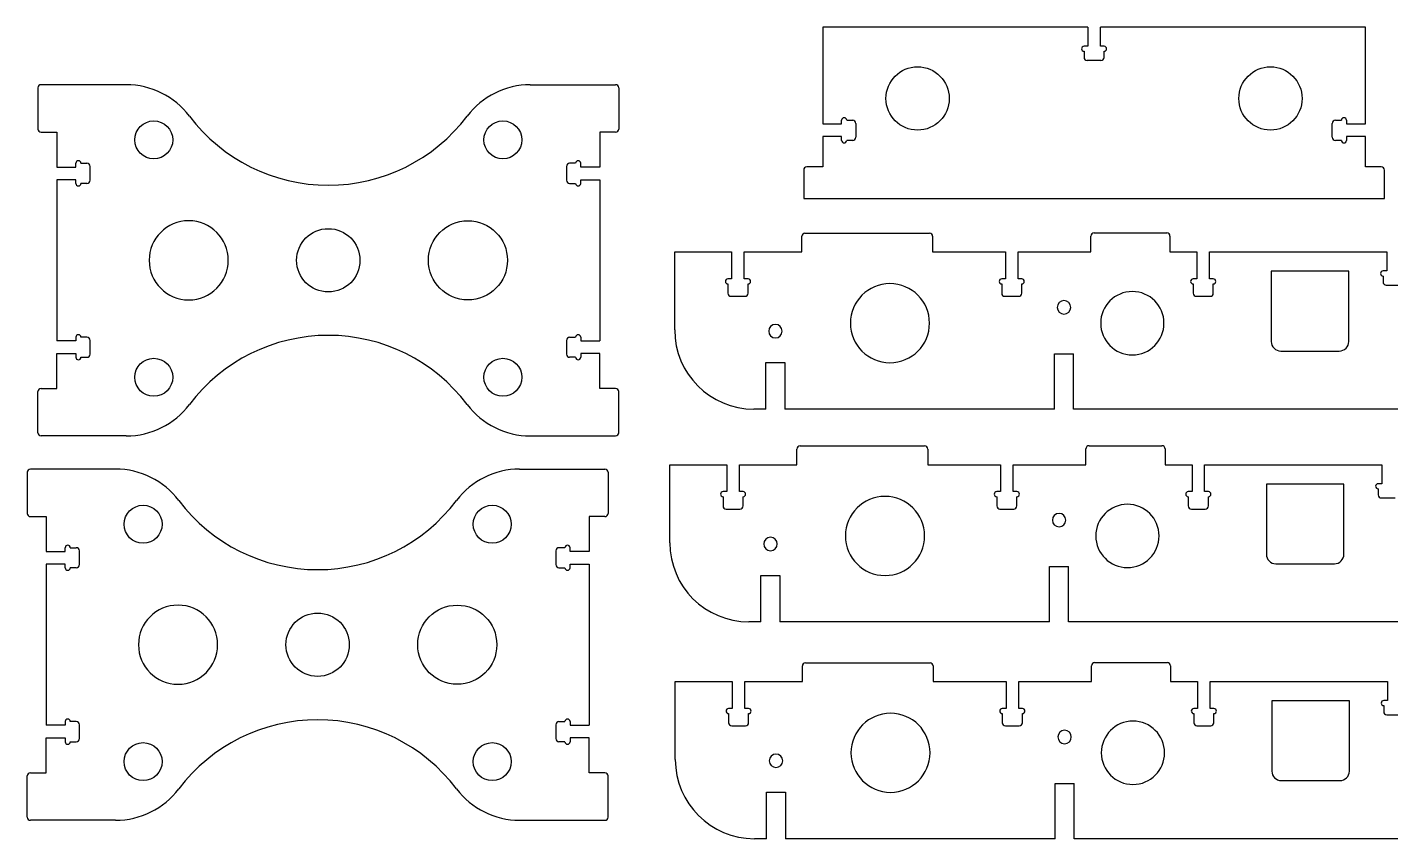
# Model space of a CAD drawing. Header units: millimetres. Extents: x -2184 to -699, y -517 to 933.
# Drawn here: x -2169 to -1307, y 420 to 933 of the extents above; entities that cross this region are included whole.
import ezdxf

# ---------------------------------------------------------------- set-up
doc = ezdxf.new("R2010")
doc.units = ezdxf.units.MM
doc.layers.get('0').update_dxf_attribs({"color": 253, "lineweight": 70, "true_color": 0x8faf8f})

msp = doc.modelspace()

# ---------------------------------------------------------------- linework, layer by layer
at = {"color": 48, "lineweight": -3, "true_color": 0x483a05}
for p, q in [((-1498.76, 932.56), (-1666.26, 932.56)), ((-1666.26, 932.56), (-1666.26, 871.46)), ((-1498.76, 932.56), (-1498.76, 920.56)), ((-1323.26, 932.56), (-1490.76, 932.56)), ((-1490.76, 920.56), (-1490.76, 932.56)), ((-1323.26, 871.46), (-1323.26, 932.56)), ((-1498.76, 920.56), (-1501.11, 920.56)), ((-1501.11, 917.36), (-1501.11, 913.56)), ((-1488.41, 920.56), (-1490.76, 920.56)), ((-1488.41, 913.56), (-1488.41, 917.36)), ((-1490.41, 911.56), (-1499.11, 911.56)), ((-2106.32, 896.25), (-2160.18, 896.25)), ((-1851.04, 896.25), (-1797.18, 896.25)), ((-2162.18, 894.25), (-2162.18, 868.25)), ((-1795.18, 894.25), (-1795.18, 868.25)), ((-1666.26, 871.46), (-1654.26, 871.46)), ((-1654.26, 871.46), (-1654.26, 873.81)), ((-1651.06, 873.81), (-1647.26, 873.81)), ((-1645.26, 871.81), (-1645.26, 863.11)), ((-1344.26, 863.11), (-1344.26, 871.81)), ((-1342.26, 873.81), (-1338.46, 873.81)), ((-1335.26, 873.81), (-1335.26, 871.46)), ((-1335.26, 871.46), (-1323.26, 871.46)), ((-2160.18, 866.25), (-2150.18, 866.25)), ((-2150.18, 866.25), (-2150.18, 844.25)), ((-1807.18, 866.25), (-1807.18, 844.25)), ((-1797.18, 866.25), (-1807.18, 866.25)), ((-1654.26, 863.46), (-1666.26, 863.46)), ((-1666.26, 863.46), (-1666.26, 844.36)), ((-1654.26, 861.11), (-1654.26, 863.46)), ((-1323.26, 863.46), (-1335.26, 863.46)), ((-1335.26, 863.46), (-1335.26, 861.11)), ((-1323.26, 844.36), (-1323.26, 863.46)), ((-1647.26, 861.11), (-1651.06, 861.11)), ((-1338.46, 861.11), (-1342.26, 861.11)), ((-2138.18, 844.25), (-2138.18, 846.6)), ((-2134.98, 846.6), (-2131.18, 846.6)), ((-2129.18, 835.9), (-2129.18, 844.6)), ((-1828.18, 844.6), (-1828.18, 835.9)), ((-1822.38, 846.6), (-1826.18, 846.6)), ((-1819.18, 844.25), (-1819.18, 846.6)), ((-2150.18, 844.25), (-2138.18, 844.25)), ((-2138.18, 836.25), (-2150.18, 836.25)), ((-2150.18, 836.25), (-2150.18, 734.35)), ((-2138.18, 833.9), (-2138.18, 836.25)), ((-1807.18, 844.25), (-1819.18, 844.25)), ((-1819.18, 836.25), (-1807.18, 836.25)), ((-1819.18, 833.9), (-1819.18, 836.25)), ((-1807.18, 836.25), (-1807.18, 734.35)), ((-1678.26, 842.36), (-1678.26, 824.36)), ((-1666.26, 844.36), (-1676.26, 844.36)), ((-1313.26, 844.36), (-1323.26, 844.36)), ((-1311.26, 824.36), (-1311.26, 842.36)), ((-2131.18, 833.9), (-2134.98, 833.9)), ((-1826.18, 833.9), (-1822.38, 833.9)), ((-1678.26, 824.36), (-1311.26, 824.36)), ((-1677.46, 802.46), (-1598.78, 802.46)), ((-1494.78, 802.58), (-1448.78, 802.58)), ((-1679.46, 790.58), (-1679.46, 800.46)), ((-1596.78, 800.46), (-1596.78, 790.58)), ((-1496.78, 790.58), (-1496.78, 800.58)), ((-1446.78, 800.58), (-1446.78, 790.58)), ((-1759.78, 790.58), (-1723.78, 790.58)), ((-1759.78, 741.28), (-1759.78, 790.58)), ((-1723.78, 790.58), (-1723.78, 773.58)), ((-1715.78, 790.58), (-1679.46, 790.58)), ((-1715.78, 773.58), (-1715.78, 790.58)), ((-1596.78, 790.58), (-1550.78, 790.58)), ((-1550.78, 790.58), (-1550.78, 773.58)), ((-1542.78, 790.58), (-1496.78, 790.58)), ((-1542.78, 773.58), (-1542.78, 790.58)), ((-1446.78, 790.58), (-1429.76, 790.58)), ((-1429.76, 790.58), (-1429.76, 773.58)), ((-1421.76, 790.58), (-1309.76, 790.58)), ((-1421.76, 773.58), (-1421.76, 790.58)), ((-1309.76, 790.58), (-1309.76, 778.58)), ((-1382.78, 778.36), (-1382.78, 734)), ((-1333.78, 778.36), (-1382.78, 778.36)), ((-1333.78, 734), (-1333.78, 778.36)), ((-1309.76, 778.58), (-1312.11, 778.58)), ((-1723.78, 773.58), (-1726.13, 773.58)), ((-1726.13, 770.38), (-1726.13, 764.58)), ((-1713.43, 773.58), (-1715.78, 773.58)), ((-1713.43, 764.58), (-1713.43, 770.38)), ((-1550.78, 773.58), (-1553.13, 773.58)), ((-1553.13, 770.38), (-1553.13, 764.58)), ((-1540.43, 773.58), (-1542.78, 773.58)), ((-1540.43, 764.58), (-1540.43, 770.38)), ((-1429.76, 773.58), (-1432.11, 773.58)), ((-1432.11, 770.38), (-1432.11, 764.58)), ((-1419.41, 773.58), (-1421.76, 773.58)), ((-1419.41, 764.58), (-1419.41, 770.38)), ((-1312.11, 775.38), (-1312.11, 771.58)), ((-1310.11, 769.58), (-1301.41, 769.58)), ((-1724.13, 762.58), (-1715.43, 762.58)), ((-1551.13, 762.58), (-1542.43, 762.58)), ((-1430.11, 762.58), (-1421.41, 762.58)), ((-2138.18, 734.35), (-2150.18, 734.35)), ((-2138.18, 736.7), (-2138.18, 734.35)), ((-2131.18, 736.7), (-2134.98, 736.7)), ((-2129.18, 726), (-2129.18, 734.7)), ((-1828.18, 734.7), (-1828.18, 726)), ((-1826.18, 736.7), (-1822.38, 736.7)), ((-1819.18, 736.7), (-1819.18, 734.35)), ((-1819.18, 734.35), (-1807.18, 734.35)), ((-2150.18, 726.35), (-2138.18, 726.35)), ((-2150.18, 704.35), (-2150.18, 726.35)), ((-2138.18, 726.35), (-2138.18, 724)), ((-2134.98, 724), (-2131.18, 724)), ((-1822.38, 724), (-1826.18, 724)), ((-1807.18, 726.35), (-1819.18, 726.35)), ((-1819.18, 726.35), (-1819.18, 724)), ((-1807.18, 704.35), (-1807.18, 726.35)), ((-1519.76, 691.28), (-1519.76, 726.28)), ((-1519.76, 726.28), (-1507.76, 726.28)), ((-1507.76, 691.28), (-1507.76, 726.28)), ((-1376.78, 728), (-1339.78, 728)), ((-1702.14, 691.28), (-1702.14, 720.64)), ((-1702.14, 720.64), (-1690.14, 720.64)), ((-1690.14, 720.64), (-1690.14, 691.28)), ((-2162.18, 676.35), (-2162.18, 702.35)), ((-2160.18, 704.35), (-2150.18, 704.35)), ((-1797.18, 704.35), (-1807.18, 704.35)), ((-1795.18, 676.35), (-1795.18, 702.35)), ((-1702.14, 691.28), (-1709.78, 691.28)), ((-1519.76, 691.28), (-1690.14, 691.28)), ((-1254.14, 691.28), (-1507.76, 691.28)), ((-2106.32, 674.35), (-2160.18, 674.35)), ((-1851.04, 674.35), (-1797.18, 674.35)), ((-1682.56, 656.14), (-1682.56, 666.02)), ((-1680.56, 668.02), (-1601.88, 668.02)), ((-1599.88, 666.02), (-1599.88, 656.14)), ((-1499.88, 656.14), (-1499.88, 666.14)), ((-1497.88, 668.14), (-1451.88, 668.14)), ((-1449.88, 666.14), (-1449.88, 656.14)), ((-1762.88, 656.14), (-1726.88, 656.14)), ((-1762.88, 606.84), (-1762.88, 656.14)), ((-1726.88, 656.14), (-1726.88, 639.14)), ((-1718.88, 656.14), (-1682.56, 656.14)), ((-1718.88, 639.14), (-1718.88, 656.14)), ((-1599.88, 656.14), (-1553.88, 656.14)), ((-1553.88, 656.14), (-1553.88, 639.14)), ((-1545.88, 656.14), (-1499.88, 656.14)), ((-1545.88, 639.14), (-1545.88, 656.14)), ((-1449.88, 656.14), (-1432.86, 656.14)), ((-1432.86, 656.14), (-1432.86, 639.14)), ((-1424.86, 656.14), (-1312.86, 656.14)), ((-1424.86, 639.14), (-1424.86, 656.14)), ((-1312.86, 656.14), (-1312.86, 644.14)), ((-2168.92, 651.37), (-2168.92, 625.37)), ((-2113.06, 653.37), (-2166.92, 653.37)), ((-1857.78, 653.37), (-1803.92, 653.37)), ((-1801.92, 651.37), (-1801.92, 625.37)), ((-1726.88, 639.14), (-1729.23, 639.14)), ((-1716.53, 639.14), (-1718.88, 639.14)), ((-1553.88, 639.14), (-1556.23, 639.14)), ((-1543.53, 639.14), (-1545.88, 639.14)), ((-1432.86, 639.14), (-1435.21, 639.14)), ((-1422.51, 639.14), (-1424.86, 639.14)), ((-1385.88, 643.92), (-1385.88, 599.56)), ((-1336.88, 643.92), (-1385.88, 643.92)), ((-1336.88, 599.56), (-1336.88, 643.92)), ((-1312.86, 644.14), (-1315.21, 644.14)), ((-1315.21, 640.94), (-1315.21, 637.14)), ((-1729.23, 635.94), (-1729.23, 630.14)), ((-1716.53, 630.14), (-1716.53, 635.94)), ((-1556.23, 635.94), (-1556.23, 630.14)), ((-1543.53, 630.14), (-1543.53, 635.94)), ((-1435.21, 635.94), (-1435.21, 630.14)), ((-1422.51, 630.14), (-1422.51, 635.94)), ((-1313.21, 635.14), (-1304.51, 635.14)), ((-2166.92, 623.37), (-2156.92, 623.37)), ((-2156.92, 623.37), (-2156.92, 601.37)), ((-1813.92, 623.37), (-1813.92, 601.37)), ((-1803.92, 623.37), (-1813.92, 623.37)), ((-1727.23, 628.14), (-1718.53, 628.14)), ((-1554.23, 628.14), (-1545.53, 628.14)), ((-1433.21, 628.14), (-1424.51, 628.14)), ((-2144.92, 601.37), (-2144.92, 603.72)), ((-2141.72, 603.72), (-2137.92, 603.72)), ((-1829.12, 603.72), (-1832.92, 603.72)), ((-1825.92, 601.37), (-1825.92, 603.72)), ((-2156.92, 601.37), (-2144.92, 601.37)), ((-2135.92, 593.02), (-2135.92, 601.72)), ((-1834.92, 601.72), (-1834.92, 593.02)), ((-1813.92, 601.37), (-1825.92, 601.37)), ((-2144.92, 593.37), (-2156.92, 593.37)), ((-2156.92, 593.37), (-2156.92, 491.47)), ((-2144.92, 591.02), (-2144.92, 593.37)), ((-2137.92, 591.02), (-2141.72, 591.02)), ((-1832.92, 591.02), (-1829.12, 591.02)), ((-1825.92, 593.37), (-1813.92, 593.37)), ((-1825.92, 591.02), (-1825.92, 593.37)), ((-1813.92, 593.37), (-1813.92, 491.47)), ((-1705.24, 556.84), (-1705.24, 586.2)), ((-1705.24, 586.2), (-1693.24, 586.2)), ((-1693.24, 586.2), (-1693.24, 556.84)), ((-1522.86, 556.84), (-1522.86, 591.84)), ((-1522.86, 591.84), (-1510.86, 591.84)), ((-1510.86, 556.84), (-1510.86, 591.84)), ((-1379.88, 593.56), (-1342.88, 593.56)), ((-1705.24, 556.84), (-1712.88, 556.84)), ((-1522.86, 556.84), (-1693.24, 556.84)), ((-1257.24, 556.84), (-1510.86, 556.84)), ((-1679.08, 519.12), (-1679.08, 529)), ((-1677.08, 531), (-1598.4, 531)), ((-1596.4, 529), (-1596.4, 519.12)), ((-1496.4, 519.12), (-1496.4, 529.12)), ((-1494.4, 531.12), (-1448.4, 531.12)), ((-1446.4, 529.12), (-1446.4, 519.12)), ((-1759.4, 519.12), (-1723.4, 519.12)), ((-1759.4, 469.82), (-1759.4, 519.12)), ((-1723.4, 519.12), (-1723.4, 502.12)), ((-1715.4, 519.12), (-1679.08, 519.12)), ((-1715.4, 502.12), (-1715.4, 519.12)), ((-1596.4, 519.12), (-1550.4, 519.12)), ((-1550.4, 519.12), (-1550.4, 502.12)), ((-1542.4, 519.12), (-1496.4, 519.12)), ((-1542.4, 502.12), (-1542.4, 519.12)), ((-1446.4, 519.12), (-1429.38, 519.12)), ((-1429.38, 519.12), (-1429.38, 502.12)), ((-1421.38, 519.12), (-1309.38, 519.12)), ((-1421.38, 502.12), (-1421.38, 519.12)), ((-1309.38, 519.12), (-1309.38, 507.12)), ((-1723.4, 502.12), (-1725.75, 502.12)), ((-1713.05, 502.12), (-1715.4, 502.12)), ((-1550.4, 502.12), (-1552.75, 502.12)), ((-1540.05, 502.12), (-1542.4, 502.12)), ((-1429.38, 502.12), (-1431.73, 502.12)), ((-1419.03, 502.12), (-1421.38, 502.12)), ((-1382.4, 506.9), (-1382.4, 462.54)), ((-1333.4, 506.9), (-1382.4, 506.9)), ((-1333.4, 462.54), (-1333.4, 506.9)), ((-1309.38, 507.12), (-1311.73, 507.12)), ((-1311.73, 503.92), (-1311.73, 500.12)), ((-2144.92, 491.47), (-2156.92, 491.47)), ((-2144.92, 493.82), (-2144.92, 491.47)), ((-2137.92, 493.82), (-2141.72, 493.82)), ((-2135.92, 483.12), (-2135.92, 491.82)), ((-1834.92, 491.82), (-1834.92, 483.12)), ((-1832.92, 493.82), (-1829.12, 493.82)), ((-1825.92, 493.82), (-1825.92, 491.47)), ((-1825.92, 491.47), (-1813.92, 491.47)), ((-1725.75, 498.92), (-1725.75, 493.12)), ((-1713.05, 493.12), (-1713.05, 498.92)), ((-1552.75, 498.92), (-1552.75, 493.12)), ((-1540.05, 493.12), (-1540.05, 498.92)), ((-1431.73, 498.92), (-1431.73, 493.12)), ((-1419.03, 493.12), (-1419.03, 498.92)), ((-1309.73, 498.12), (-1301.03, 498.12)), ((-2156.92, 483.47), (-2144.92, 483.47)), ((-2156.92, 461.47), (-2156.92, 483.47)), ((-2144.92, 483.47), (-2144.92, 481.12)), ((-1813.92, 483.47), (-1825.92, 483.47)), ((-1825.92, 483.47), (-1825.92, 481.12)), ((-1813.92, 461.47), (-1813.92, 483.47)), ((-1723.75, 491.12), (-1715.05, 491.12)), ((-1550.75, 491.12), (-1542.05, 491.12)), ((-1429.73, 491.12), (-1421.03, 491.12)), ((-2141.72, 481.12), (-2137.92, 481.12)), ((-1829.12, 481.12), (-1832.92, 481.12)), ((-2168.92, 433.47), (-2168.92, 459.47)), ((-2166.92, 461.47), (-2156.92, 461.47)), ((-1803.92, 461.47), (-1813.92, 461.47)), ((-1801.92, 433.47), (-1801.92, 459.47)), ((-1701.76, 419.82), (-1701.76, 449.18)), ((-1701.76, 449.18), (-1689.76, 449.18)), ((-1689.76, 449.18), (-1689.76, 419.82)), ((-1519.38, 419.82), (-1519.38, 454.82)), ((-1519.38, 454.82), (-1507.38, 454.82)), ((-1507.38, 419.82), (-1507.38, 454.82)), ((-1376.4, 456.54), (-1339.4, 456.54)), ((-2113.06, 431.47), (-2166.92, 431.47)), ((-1857.78, 431.47), (-1803.92, 431.47)), ((-1701.76, 419.82), (-1709.4, 419.82)), ((-1519.38, 419.82), (-1689.76, 419.82)), ((-1253.76, 419.82), (-1507.38, 419.82))]:
    msp.add_line(p, q, dxfattribs=at)
for centre, radius in [((-1606.26, 887.56), 20), ((-1383.26, 887.56), 20), ((-2088.99, 861.4), 12), ((-1868.37, 861.4), 12), ((-1890.46, 785.3), 25), ((-1978.68, 785.3), 20), ((-2088.99, 711.4), 12), ((-1868.37, 711.4), 12), ((-2095.73, 618.52), 12), ((-1875.11, 618.52), 12), ((-1985.42, 542.42), 20), ((-1897.2, 542.42), 25), ((-2095.73, 468.52), 12), ((-1875.11, 468.52), 12)]:
    msp.add_circle(centre, radius, dxfattribs=at)
at = {"color": 48, "lineweight": -3, "true_color": 0x483a05, "extrusion": (2.11447e-16, 4.30159e-15, -1)}
for centre in [(2066.9, 785.3), (2073.64, 542.42)]:
    msp.add_circle(centre, 25, dxfattribs=at)
at = {"color": 48, "lineweight": -3, "true_color": 0x483a05, "extrusion": (-3.46373e-15, -2.32542e-15, -1)}
for centre, radius in [((1623.76, 745.58), 25), ((1513.76, 755.58), 4.25), ((1470.57, 745.58), 20), ((1696.14, 740.52), 4.25), ((1626.86, 611.14), 25), ((1473.67, 611.14), 20), ((1516.86, 621.14), 4.25), ((1699.24, 606.08), 4.25), ((1623.38, 474.12), 25), ((1470.19, 474.12), 20), ((1513.38, 484.12), 4.25), ((1695.76, 469.06), 4.25)]:
    msp.add_circle(centre, radius, dxfattribs=at)
at = {"color": 48, "lineweight": -3, "true_color": 0x483a05}
for centre, radius, start, end in [((-1501.11, 918.96), 1.6, 90, 270), ((-1499.11, 913.56), 2, 180, 270), ((-1490.41, 913.56), 2, 270, 0), ((-1488.41, 918.96), 1.6, 270, 90), ((-2160.18, 894.25), 2, 90, 180), ((-2106.32, 846.25), 50, 37.08176, 90), ((-1851.04, 846.25), 50, 90, 142.91824), ((-1797.18, 894.25), 2, 360, 90), ((-1978.68, 942.73), 110, 217.08176, 322.91824), ((-1652.66, 873.81), 1.6, 0, 180), ((-1647.26, 871.81), 2, 0, 90), ((-1342.26, 871.81), 2, 90, 180), ((-1336.86, 873.81), 1.6, 0, 180), ((-2160.18, 868.25), 2, 180, 270), ((-1797.18, 868.25), 2, 270, 360), ((-1647.26, 863.11), 2, 270, 0), ((-1342.26, 863.11), 2, 180, 270), ((-1652.66, 861.11), 1.6, 180, 0), ((-1336.86, 861.11), 1.6, 180, 0), ((-2136.58, 846.6), 1.6, 0, 180), ((-2131.18, 844.6), 2, 0, 90), ((-1826.18, 844.6), 2, 90, 180), ((-1820.78, 846.6), 1.6, 0, 180), ((-2131.18, 835.9), 2, 270, 0), ((-1826.18, 835.9), 2, 180, 270), ((-1676.26, 842.36), 2, 90, 180), ((-1313.26, 842.36), 2, 360, 90), ((-2136.58, 833.9), 1.6, 180, 0), ((-1820.78, 833.9), 1.6, 180, 360), ((-1677.46, 800.46), 2, 90, 180), ((-1598.78, 800.46), 2, 360, 90), ((-1494.78, 800.58), 2, 90, 180), ((-1448.78, 800.58), 2, 360, 90), ((-1312.11, 776.98), 1.6, 90, 270), ((-1726.13, 771.98), 1.6, 90, 270), ((-1713.43, 771.98), 1.6, 270, 90), ((-1553.13, 771.98), 1.6, 90, 270), ((-1540.43, 771.98), 1.6, 270, 90), ((-1432.11, 771.98), 1.6, 90, 270), ((-1419.41, 771.98), 1.6, 270, 90), ((-1310.11, 771.58), 2, 180, 270), ((-1724.13, 764.58), 2, 180, 270), ((-1715.43, 764.58), 2, 270, 0), ((-1551.13, 764.58), 2, 180, 270), ((-1542.43, 764.58), 2, 270, 0), ((-1430.11, 764.58), 2, 180, 270), ((-1421.41, 764.58), 2, 270, 0), ((-1709.78, 741.28), 50, 180, 270), ((-2136.58, 736.7), 1.6, 360, 180), ((-2131.18, 734.7), 2, 0, 90), ((-1978.68, 627.88), 110, 37.08176, 142.91824), ((-1826.18, 734.7), 2, 90, 180), ((-1820.78, 736.7), 1.6, 0, 180), ((-1376.78, 734), 6, 180, 270), ((-1339.78, 734), 6, 270, 0), ((-2136.58, 724), 1.6, 180, 360), ((-2131.18, 726), 2, 270, 0), ((-1826.18, 726), 2, 180, 270), ((-1820.78, 724), 1.6, 180, 0), ((-2160.18, 702.35), 2, 90, 180), ((-1797.18, 702.35), 2, 360, 90), ((-2106.32, 724.35), 50, 270, 322.91824), ((-1851.04, 724.35), 50, 217.08176, 270), ((-2160.18, 676.35), 2, 180, 270), ((-1797.18, 676.35), 2, 270, 0), ((-1680.56, 666.02), 2, 90, 180), ((-1601.88, 666.02), 2, 360, 90), ((-1497.88, 666.14), 2, 90, 180), ((-1451.88, 666.14), 2, 360, 90), ((-2166.92, 651.37), 2, 90, 180), ((-2113.06, 603.37), 50, 37.08176, 90), ((-1857.78, 603.37), 50, 90, 142.91824), ((-1803.92, 651.37), 2, 360, 90), ((-1729.23, 637.54), 1.6, 90, 270), ((-1716.53, 637.54), 1.6, 270, 90), ((-1556.23, 637.54), 1.6, 90, 270), ((-1543.53, 637.54), 1.6, 270, 90), ((-1435.21, 637.54), 1.6, 90, 270), ((-1422.51, 637.54), 1.6, 270, 90), ((-1315.21, 642.54), 1.6, 90, 270), ((-1985.42, 699.85), 110, 217.08176, 322.91824), ((-1727.23, 630.14), 2, 180, 270), ((-1718.53, 630.14), 2, 270, 0), ((-1554.23, 630.14), 2, 180, 270), ((-1545.53, 630.14), 2, 270, 0), ((-1433.21, 630.14), 2, 180, 270), ((-1424.51, 630.14), 2, 270, 0), ((-1313.21, 637.14), 2, 180, 270), ((-2166.92, 625.37), 2, 180, 270), ((-1803.92, 625.37), 2, 270, 360), ((-2143.32, 603.72), 1.6, 0, 180), ((-2137.92, 601.72), 2, 0, 90), ((-1832.92, 601.72), 2, 90, 180), ((-1827.52, 603.72), 1.6, 0, 180), ((-1712.88, 606.84), 50, 180, 270), ((-1379.88, 599.56), 6, 180, 270), ((-1342.88, 599.56), 6, 270, 0), ((-2143.32, 591.02), 1.6, 180, 0), ((-2137.92, 593.02), 2, 270, 0), ((-1832.92, 593.02), 2, 180, 270), ((-1827.52, 591.02), 1.6, 180, 360), ((-1677.08, 529), 2, 90, 180), ((-1598.4, 529), 2, 360, 90), ((-1494.4, 529.12), 2, 90, 180), ((-1448.4, 529.12), 2, 360, 90), ((-1725.75, 500.52), 1.6, 90, 270), ((-1713.05, 500.52), 1.6, 270, 90), ((-1552.75, 500.52), 1.6, 90, 270), ((-1540.05, 500.52), 1.6, 270, 90), ((-1431.73, 500.52), 1.6, 90, 270), ((-1419.03, 500.52), 1.6, 270, 90), ((-1311.73, 505.52), 1.6, 90, 270), ((-1309.73, 500.12), 2, 180, 270), ((-2143.32, 493.82), 1.6, 360, 180), ((-2137.92, 491.82), 2, 0, 90), ((-1985.42, 385), 110, 37.08176, 142.91824), ((-1832.92, 491.82), 2, 90, 180), ((-1827.52, 493.82), 1.6, 0, 180), ((-1723.75, 493.12), 2, 180, 270), ((-1715.05, 493.12), 2, 270, 0), ((-1550.75, 493.12), 2, 180, 270), ((-1542.05, 493.12), 2, 270, 0), ((-1429.73, 493.12), 2, 180, 270), ((-1421.03, 493.12), 2, 270, 0), ((-2137.92, 483.12), 2, 270, 0), ((-1832.92, 483.12), 2, 180, 270), ((-2143.32, 481.12), 1.6, 180, 360), ((-1827.52, 481.12), 1.6, 180, 0), ((-1709.4, 469.82), 50, 180, 270), ((-2166.92, 459.47), 2, 90, 180), ((-1803.92, 459.47), 2, 360, 90), ((-1376.4, 462.54), 6, 180, 270), ((-1339.4, 462.54), 6, 270, 0), ((-2113.06, 481.47), 50, 270, 322.91824), ((-1857.78, 481.47), 50, 217.08176, 270), ((-2166.92, 433.47), 2, 180, 270), ((-1803.92, 433.47), 2, 270, 0)]:
    msp.add_arc(centre, radius, start, end, dxfattribs=at)

doc.saveas('drawing.dxf')
